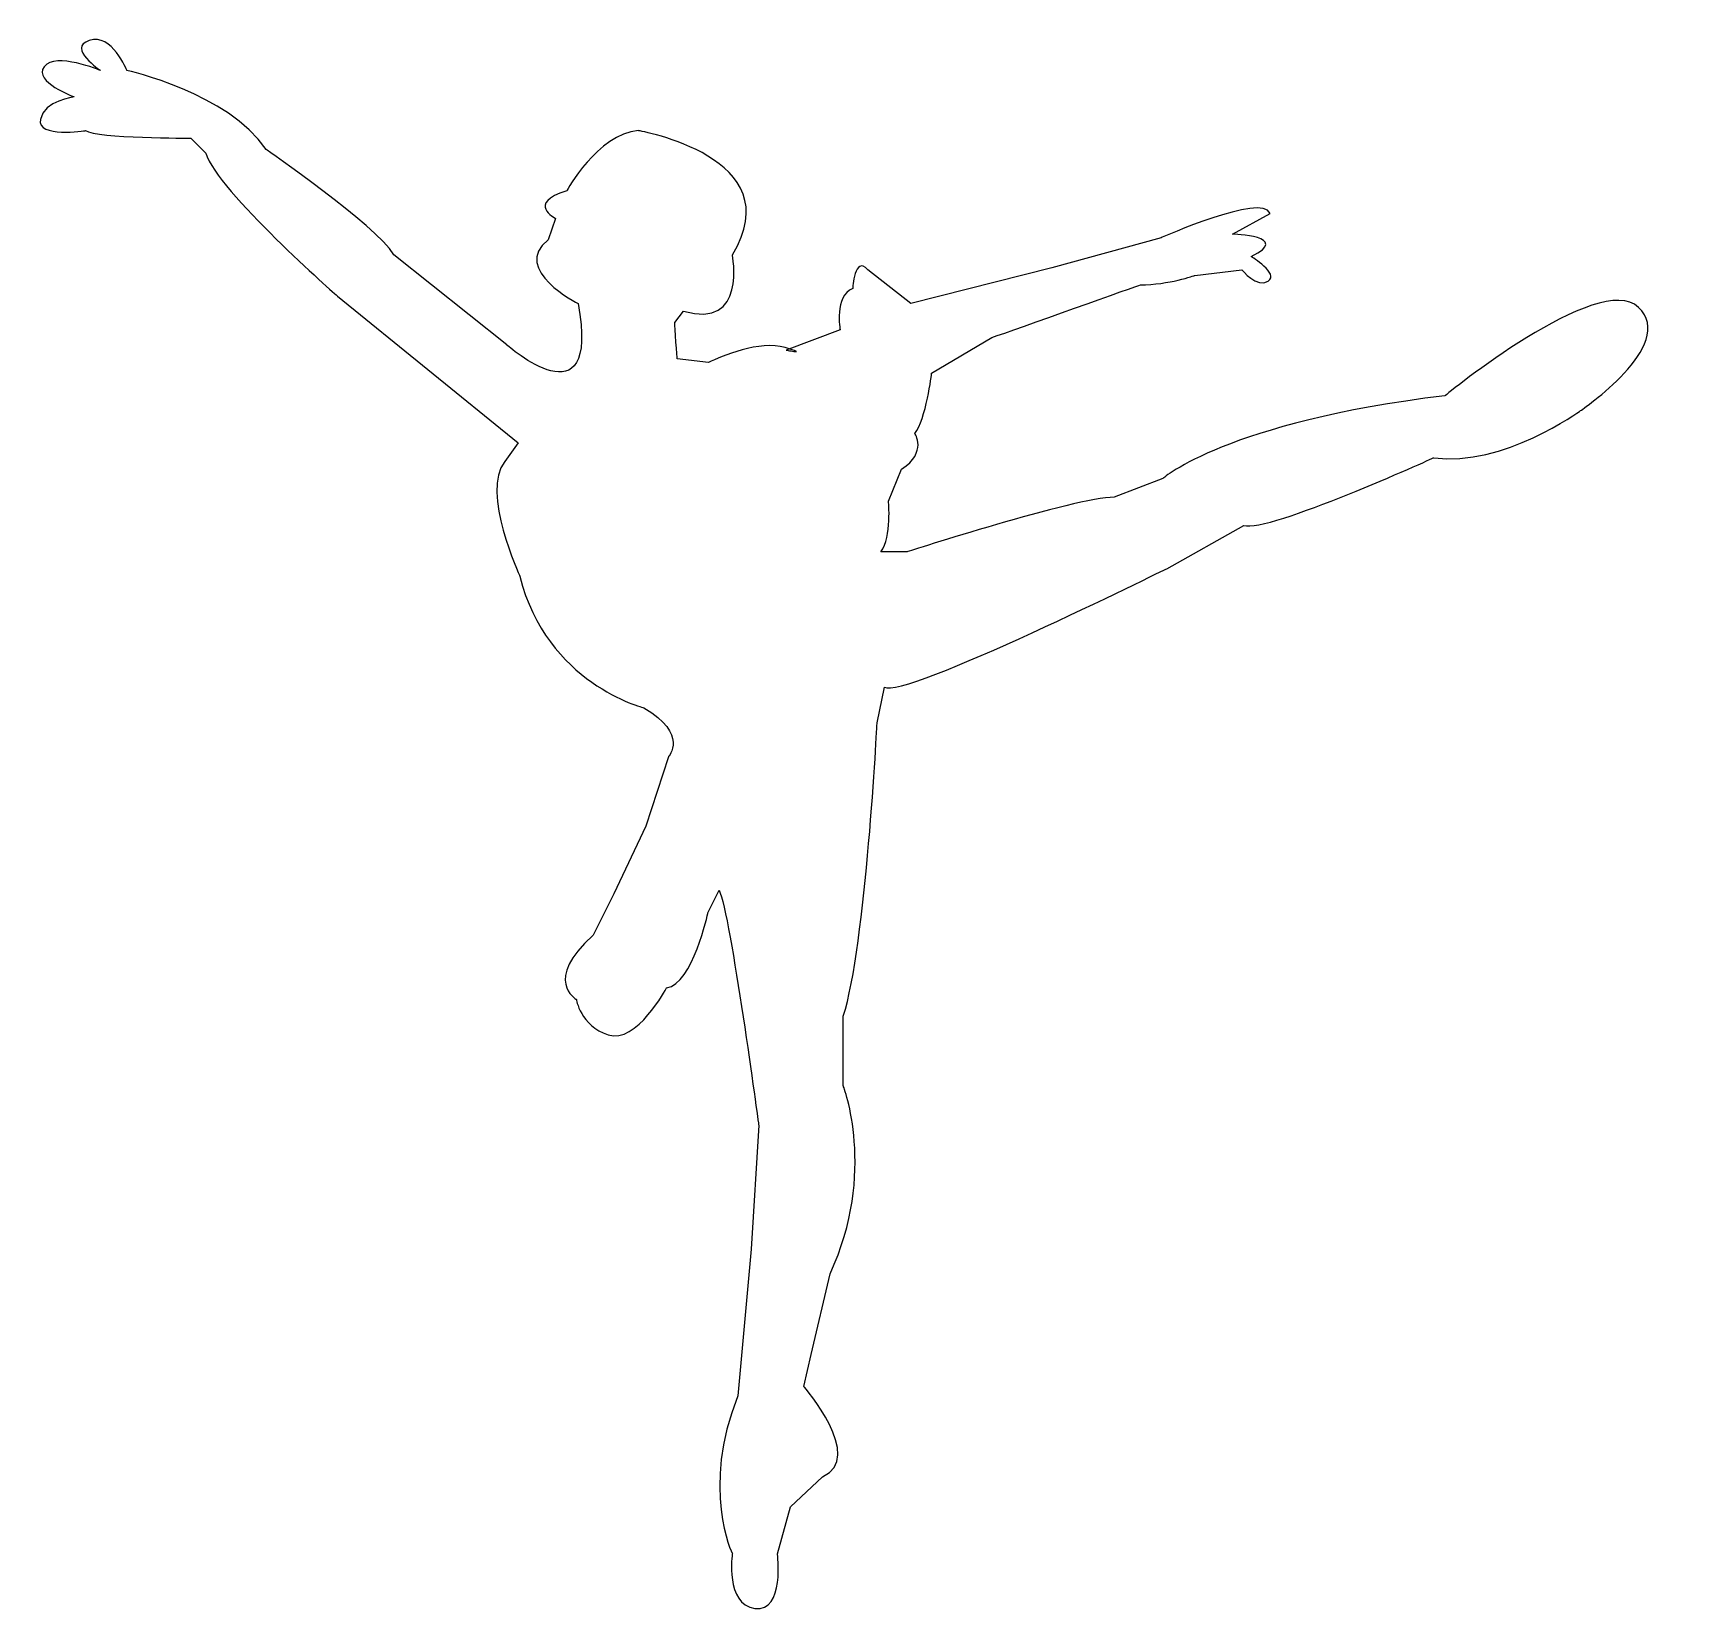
# Model space of a CAD drawing. Header units: centimetres. Extents: x -10.3 to 10.6, y -10.4 to 9.6.
import ezdxf

# ---------------------------------------------------------------- set-up
doc = ezdxf.new("R2010")
doc.units = ezdxf.units.CM
doc.header["$MEASUREMENT"] = 0
doc.layers.add('Camada 1', color=7, linetype='Continuous')

msp = doc.modelspace()

# ---------------------------------------------------------------- linework, layer by layer
at = {"layer": 'Camada 1'}
msp.add_open_spline([(-4.11898, 4.43389), (-4.11898, 4.43389), (-6.41329, 6.29806), (-6.41329, 6.29806), (-6.41329, 6.29806), (-6.41329, 6.29806), (-7.94279, 7.63632), (-8.0862, 8.11429), (-8.0862, 8.11429), (-8.0862, 8.11429), (-8.27736, 8.30556), (-8.27736, 8.30556), (-8.27736, 8.30556), (-8.27736, 8.30556), (-9.4723, 8.30556), (-9.6157, 8.40113), (-9.6157, 8.40113), (-9.6157, 8.40113), (-10.23707, 8.30556), (-10.18924, 8.54453), (-10.18924, 8.54453), (-10.14151, 8.78353), (-9.75911, 8.83126), (-9.75911, 8.83126), (-9.75911, 8.83126), (-9.75911, 8.83126), (-10.28494, 9.02253), (-10.14151, 9.21366), (-10.14151, 9.21366), (-9.99811, 9.40493), (-9.42454, 9.16593), (-9.42454, 9.16593), (-9.42454, 9.16593), (-9.42454, 9.16593), (-9.85467, 9.45263), (-9.56794, 9.54823), (-9.56794, 9.54823), (-9.28111, 9.6439), (-9.08997, 9.16593), (-9.08997, 9.16593), (-9.08997, 9.16593), (-9.08997, 9.16593), (-7.79936, 8.8791), (-7.32136, 8.16213), (-7.32136, 8.16213), (-7.32136, 8.16213), (-5.93526, 7.20619), (-5.69629, 6.82379), (-5.69629, 6.82379), (-5.69629, 6.82379), (-4.26235, 5.67669), (-4.26235, 5.67669), (-4.26235, 5.67669), (-4.26235, 5.67669), (-3.06741, 4.62516), (-3.35425, 6.20239), (-3.35425, 6.20239), (-3.35425, 6.20239), (-4.2142, 6.63263), (-3.73623, 7.01503), (-3.73623, 7.01503), (-3.73623, 7.01503), (-3.64066, 7.28573), (-3.64066, 7.28573), (-3.64066, 7.28573), (-3.64066, 7.28573), (-4.02296, 7.47689), (-3.49757, 7.6363), (-3.49757, 7.6363), (-3.49757, 7.6363), (-3.11527, 8.35327), (-2.58947, 8.4011), (-2.58947, 8.4011), (-2.58947, 8.4011), (-0.62973, 8.06653), (-1.39453, 6.82376), (-1.39453, 6.82376), (-1.39453, 6.82376), (-1.20337, 5.86782), (-2.0159, 6.10679), (-2.0159, 6.10679), (-2.0159, 6.10679), (-2.12718, 5.96339), (-2.12718, 5.96339), (-2.12718, 5.96339), (-2.12718, 5.91566), (-2.09546, 5.50153), (-2.09546, 5.50153), (-2.09546, 5.50153), (-2.09546, 5.50153), (-1.69692, 5.45369), (-1.69692, 5.45369), (-1.69692, 5.45369), (-1.53748, 5.53325), (-1.0435, 5.74052), (-0.72495, 5.64485), (-0.72495, 5.64485), (-0.40639, 5.54928), (-0.70926, 5.61281), (-0.70926, 5.61281), (-0.70926, 5.61281), (-0.70926, 5.61281), (-0.02402, 5.86782), (-0.02402, 5.86782), (-0.02402, 5.86782), (-0.02402, 5.86782), (-0.104, 6.29806), (0.13497, 6.39363), (0.13497, 6.39363), (0.13497, 6.39363), (0.15889, 6.82376), (0.32624, 6.63263), (0.32624, 6.63263), (0.32624, 6.63263), (0.87586, 6.20239), (0.87586, 6.20239), (0.87586, 6.20239), (0.87586, 6.20239), (2.66828, 6.65655), (2.66828, 6.65655), (2.66828, 6.65655), (2.66828, 6.65655), (4.05435, 7.03885), (4.05435, 7.03885), (4.05435, 7.03885), (4.05435, 7.03885), (5.34496, 7.61252), (5.44056, 7.3496), (5.44056, 7.3496), (5.44056, 7.3496), (4.96262, 7.08668), (4.96262, 7.08668), (4.96262, 7.08668), (4.96262, 7.08668), (5.72729, 7.06276), (5.20159, 6.79985), (5.20159, 6.79985), (5.20159, 6.79985), (5.56007, 6.5848), (5.41667, 6.4892), (5.41667, 6.4892), (5.27324, 6.39363), (5.08208, 6.6326), (5.08208, 6.6326), (5.08208, 6.6326), (5.08208, 6.6326), (4.48462, 6.56084), (4.48462, 6.56084), (4.48462, 6.56084), (4.48462, 6.56084), (4.15005, 6.44135), (3.7916, 6.44135), (3.7916, 6.44135), (3.7916, 6.44135), (2.19032, 5.86781), (1.90351, 5.77222), (1.90351, 5.77222), (1.90351, 5.77222), (1.13881, 5.31817), (1.13881, 5.31817), (1.13881, 5.31817), (1.13881, 5.31817), (1.06705, 4.72069), (0.92376, 4.55337), (0.92376, 4.55337), (0.92376, 4.55337), (1.09098, 4.3144), (0.75644, 4.09932), (0.75644, 4.09932), (0.75644, 4.09932), (0.58909, 3.693), (0.58909, 3.693), (0.58909, 3.693), (0.58909, 3.693), (0.63695, 3.23895), (0.49352, 3.04779), (0.49352, 3.04779), (0.49352, 3.04779), (0.82801, 3.04779), (0.82801, 3.04779), (0.82801, 3.04779), (0.82801, 3.04779), (2.97889, 3.74084), (3.45686, 3.74084), (3.45686, 3.74084), (3.45686, 3.74084), (4.07823, 3.97984), (4.07823, 3.97984), (4.07823, 3.97984), (4.07823, 3.97984), (4.89077, 4.69681), (7.66304, 5.03137), (7.66304, 5.03137), (7.66304, 5.03137), (9.62278, 6.63263), (10.12467, 6.15466), (10.12467, 6.15466), (10.62648, 5.67669), (9.38378, 4.84024), (9.38378, 4.84024), (9.38378, 4.84024), (9.38378, 4.84024), (8.40392, 4.12327), (7.51963, 4.24276), (7.51963, 4.24276), (7.51963, 4.24276), (5.41659, 3.28682), (5.10592, 3.38239), (5.10592, 3.38239), (5.10592, 3.38239), (4.12606, 2.83277), (4.12606, 2.83277), (4.12606, 2.83277), (4.12606, 2.83277), (0.75633, 1.15986), (0.54125, 1.32708), (0.54125, 1.32708), (0.54125, 1.32708), (0.44568, 0.87303), (0.44568, 0.87303), (0.44568, 0.87303), (0.44568, 0.87303), (0.30228, -1.9709), (0.01544, -2.85521), (0.01544, -2.85521), (0.01544, -2.85521), (0.01545, -3.73944), (0.01545, -3.73944), (0.01545, -3.73944), (0.01545, -3.73944), (0.44569, -4.83881), (-0.15179, -6.12932), (-0.15179, -6.12932), (-0.15179, -6.12932), (-0.39079, -7.15704), (-0.39079, -7.15704), (-0.39079, -7.15704), (-0.39079, -7.15704), (-0.48646, -7.56325), (-0.48646, -7.56325), (-0.48646, -7.56325), (-0.48646, -7.56325), (0.30229, -8.47146), (-0.24746, -8.71046), (-0.24746, -8.71046), (-0.24746, -8.71046), (-0.65365, -9.09286), (-0.65365, -9.09286), (-0.65365, -9.09286), (-0.65365, -9.09286), (-0.82097, -9.69032), (-0.82097, -9.69032), (-0.82097, -9.69032), (-0.82097, -9.69032), (-0.7254, -10.4311), (-1.1077, -10.38337), (-1.1077, -10.38337), (-1.4901, -10.33551), (-1.39453, -9.69032), (-1.39453, -9.69032), (-1.39453, -9.69032), (-1.39453, -9.69032), (-1.80085, -8.85387), (-1.32288, -7.68274), (-1.32288, -7.68274), (-1.32288, -7.68274), (-1.15553, -5.81867), (-1.15553, -5.81867), (-1.15553, -5.81867), (-1.15553, -5.81867), (-1.05996, -4.24136), (-1.05996, -4.24136), (-1.05996, -4.24136), (-1.05996, -4.24136), (-1.41844, -1.56476), (-1.56185, -1.254), (-1.56185, -1.254), (-1.56185, -1.254), (-1.70517, -1.54083), (-1.70517, -1.54083), (-1.70517, -1.54083), (-1.70517, -1.54083), (-1.89644, -2.44893), (-2.231, -2.4968), (-2.231, -2.4968), (-2.231, -2.4968), (-2.6134, -3.21377), (-2.97186, -3.09426), (-2.97186, -3.09426), (-3.33034, -2.97477), (-3.37807, -2.64021), (-3.37807, -2.64021), (-3.37807, -2.64021), (-3.37807, -2.64021), (-3.80831, -2.40124), (-3.16302, -1.82757), (-3.16302, -1.82757), (-3.16302, -1.82757), (-2.9001, -1.30187), (-2.9001, -1.30187), (-2.9001, -1.30187), (-2.9001, -1.30187), (-2.49389, -0.44147), (-2.49389, -0.44147), (-2.49389, -0.44147), (-2.49389, -0.44147), (-2.20706, 0.44282), (-2.20706, 0.44282), (-2.20706, 0.44282), (-2.20706, 0.44282), (-1.94414, 0.72955), (-2.51781, 1.06409), (-2.51781, 1.06409), (-2.51781, 1.06409), (-3.76048, 1.37484), (-4.09504, 2.73702), (-4.09504, 2.73702), (-4.09504, 2.73702), (-4.59693, 3.81245), (-4.28631, 4.19487), (-4.28631, 4.19487), (-4.28631, 4.19487), (-4.11898, 4.43389), (-4.11898, 4.43389)], degree=3, knots=[0, 0, 0, 0, 0.01219512, 0.01219512, 0.01219512, 0.01219512, 0.02439024, 0.02439024, 0.02439024, 0.02439024, 0.03658537, 0.03658537, 0.03658537, 0.03658537, 0.04878049, 0.04878049, 0.04878049, 0.04878049, 0.06097561, 0.06097561, 0.06097561, 0.06097561, 0.07317073, 0.07317073, 0.07317073, 0.07317073, 0.08536585, 0.08536585, 0.08536585, 0.08536585, 0.09756098, 0.09756098, 0.09756098, 0.09756098, 0.1097561, 0.1097561, 0.1097561, 0.1097561, 0.12195122, 0.12195122, 0.12195122, 0.12195122, 0.13414634, 0.13414634, 0.13414634, 0.13414634, 0.14634146, 0.14634146, 0.14634146, 0.14634146, 0.15853659, 0.15853659, 0.15853659, 0.15853659, 0.17073171, 0.17073171, 0.17073171, 0.17073171, 0.18292683, 0.18292683, 0.18292683, 0.18292683, 0.19512195, 0.19512195, 0.19512195, 0.19512195, 0.20731707, 0.20731707, 0.20731707, 0.20731707, 0.2195122, 0.2195122, 0.2195122, 0.2195122, 0.23170732, 0.23170732, 0.23170732, 0.23170732, 0.24390244, 0.24390244, 0.24390244, 0.24390244, 0.25609756, 0.25609756, 0.25609756, 0.25609756, 0.26829268, 0.26829268, 0.26829268, 0.26829268, 0.2804878, 0.2804878, 0.2804878, 0.2804878, 0.29268293, 0.29268293, 0.29268293, 0.29268293, 0.30487805, 0.30487805, 0.30487805, 0.30487805, 0.31707317, 0.31707317, 0.31707317, 0.31707317, 0.32926829, 0.32926829, 0.32926829, 0.32926829, 0.34146341, 0.34146341, 0.34146341, 0.34146341, 0.35365854, 0.35365854, 0.35365854, 0.35365854, 0.36585366, 0.36585366, 0.36585366, 0.36585366, 0.37804878, 0.37804878, 0.37804878, 0.37804878, 0.3902439, 0.3902439, 0.3902439, 0.3902439, 0.40243902, 0.40243902, 0.40243902, 0.40243902, 0.41463415, 0.41463415, 0.41463415, 0.41463415, 0.42682927, 0.42682927, 0.42682927, 0.42682927, 0.43902439, 0.43902439, 0.43902439, 0.43902439, 0.45121951, 0.45121951, 0.45121951, 0.45121951, 0.46341463, 0.46341463, 0.46341463, 0.46341463, 0.47560976, 0.47560976, 0.47560976, 0.47560976, 0.48780488, 0.48780488, 0.48780488, 0.48780488, 0.5, 0.5, 0.5, 0.5, 0.51219512, 0.51219512, 0.51219512, 0.51219512, 0.52439024, 0.52439024, 0.52439024, 0.52439024, 0.53658537, 0.53658537, 0.53658537, 0.53658537, 0.54878049, 0.54878049, 0.54878049, 0.54878049, 0.56097561, 0.56097561, 0.56097561, 0.56097561, 0.57317073, 0.57317073, 0.57317073, 0.57317073, 0.58536585, 0.58536585, 0.58536585, 0.58536585, 0.59756098, 0.59756098, 0.59756098, 0.59756098, 0.6097561, 0.6097561, 0.6097561, 0.6097561, 0.62195122, 0.62195122, 0.62195122, 0.62195122, 0.63414634, 0.63414634, 0.63414634, 0.63414634, 0.64634146, 0.64634146, 0.64634146, 0.64634146, 0.65853659, 0.65853659, 0.65853659, 0.65853659, 0.67073171, 0.67073171, 0.67073171, 0.67073171, 0.68292683, 0.68292683, 0.68292683, 0.68292683, 0.69512195, 0.69512195, 0.69512195, 0.69512195, 0.70731707, 0.70731707, 0.70731707, 0.70731707, 0.7195122, 0.7195122, 0.7195122, 0.7195122, 0.73170732, 0.73170732, 0.73170732, 0.73170732, 0.74390244, 0.74390244, 0.74390244, 0.74390244, 0.75609756, 0.75609756, 0.75609756, 0.75609756, 0.76829268, 0.76829268, 0.76829268, 0.76829268, 0.7804878, 0.7804878, 0.7804878, 0.7804878, 0.79268293, 0.79268293, 0.79268293, 0.79268293, 0.80487805, 0.80487805, 0.80487805, 0.80487805, 0.81707317, 0.81707317, 0.81707317, 0.81707317, 0.82926829, 0.82926829, 0.82926829, 0.82926829, 0.84146341, 0.84146341, 0.84146341, 0.84146341, 0.85365854, 0.85365854, 0.85365854, 0.85365854, 0.86585366, 0.86585366, 0.86585366, 0.86585366, 0.87804878, 0.87804878, 0.87804878, 0.87804878, 0.8902439, 0.8902439, 0.8902439, 0.8902439, 0.90243902, 0.90243902, 0.90243902, 0.90243902, 0.91463415, 0.91463415, 0.91463415, 0.91463415, 0.92682927, 0.92682927, 0.92682927, 0.92682927, 0.93902439, 0.93902439, 0.93902439, 0.93902439, 0.95121951, 0.95121951, 0.95121951, 0.95121951, 0.96341463, 0.96341463, 0.96341463, 0.96341463, 0.97560976, 0.97560976, 0.97560976, 0.97560976, 1, 1, 1, 1], dxfattribs=at)

doc.saveas('drawing.dxf')
